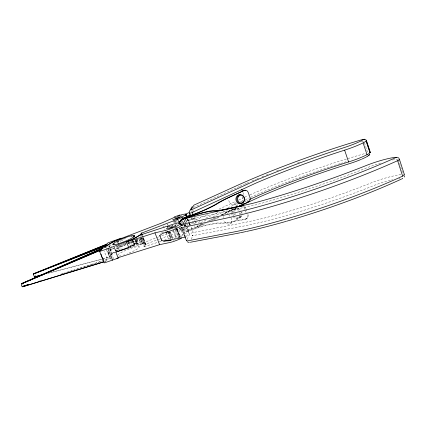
<?xml version="1.0" encoding="UTF-8"?>
<svg xmlns="http://www.w3.org/2000/svg" width="426" height="426" viewBox="0 0 426 426"><rect width="100%" height="100%" fill="white"/><g stroke="black" fill="none" stroke-linecap="round" stroke-linejoin="round"><path stroke-width="0.32" stroke-dasharray="2.13 1.6" d="M167.567 224.204L167.482 224.896A2.348 1.246 63.3 0 1 167.306 224.332M182.813 228.512L182.754 229.167M189.378 223.602A9.58 1.518 -21.2 0 1 189.714 223.9L189.33 224.523L193.5 222.622M140.947 238.81L144.105 246.729L145.511 245.498L146.07 244.407L142.454 235.354M129.392 247.708C134.275 245.147 140.591 243.534 143.881 238.906L143.248 238.336L140.186 238.443L142.343 243.853L145.42 243.8L146.07 244.407M129.674 246.899C134.557 244.865 140.591 243.092 143.775 238.645L143.615 238.294A19.218 2.939 -21.9 0 0 143.163 238.07M191.231 239.199L192.962 235.445L192.27 235.727L243.587 226.073L259.503 222.644A148.44 23.409 -19.1 0 0 373.176 185.795L374.135 185.416A27.019 5.293 -17.6 0 1 390.706 180.177M197.643 225.343L197.11 226.504L201.903 224.214M198.713 223.032L199.517 221.296M187.089 239.369L189.661 234.114A2.279 0.394 -21 0 1 191.066 233.246A2.279 0.394 -21 0 1 193.266 232.521L244.849 222.468L259.722 219.193A146.038 22.525 -19.1 0 0 371.19 182.892A30.171 5.783 -17.7 0 1 396.814 175.278A20.698 3.914 -17.7 0 1 401.058 174.639M194.597 224.017L195.167 222.851M186.471 236.632L188.526 232.532L185.273 224.087M194.602 220.423L195.433 218.772L195.262 217.249M187.648 231.302L193.388 229.012A35.747 6.326 -21.1 0 1 219.981 222.968A42.121 7.12 -20 0 0 229.555 222.058L246.223 218.73A4.095 3.057 58.1 0 0 247.921 214.321L246.979 214.906A4.1 3.057 58.1 0 1 245.28 219.321L227.532 222.83A43.574 7.364 -20 0 1 222.463 223.496L222.063 223.528A43.574 7.364 -20 0 1 218.666 223.581L217.851 223.554A34.128 6.039 -21.1 0 0 194.911 228.762L187.648 231.302A6.518 6.326 28.6 0 1 184.32 231.558M183.356 229.843A6.465 6.278 28.6 0 0 188.26 230.099L195.625 227.244A30.672 4.883 -20.9 0 0 205.06 223.554M184.043 226.297L184.964 224.64M181.987 226.174L182.908 224.561M105.526 261.575L107.501 259.343L110.43 258.22L107.075 250.009M102.629 258.981L109.429 257.166L110.638 255.797M111.383 254.961L112.395 253.811L114.791 252.916M89.481 266.021L90.685 264.754L74.465 269.908M109.865 250.893L113.934 248.321L121.911 244.444M185.097 227.889L184.788 228.091A4.564 0.735 -21.2 0 1 183.031 229.002M245.28 219.321L246.223 218.73M246.031 219.033L246.974 218.442M230.242 223.735L238.56 218.613M239.503 218.027L240.631 217.335M244.407 206.647A4.1 3.067 58.7 0 1 245.898 208.825L244.95 209.4A4.106 3.067 58.7 0 0 242.628 206.637M227.058 213.57L233.214 209.911M234.172 209.347L235.312 208.671M174.575 228.565L177.253 227.244M233.65 208.628L230.791 210.013A43.665 7.391 -20 0 0 225.583 212.76L225.173 212.995A43.665 7.391 -20 0 0 222.351 214.667M233.815 208.852L232.649 209.406A42.195 7.146 -20 0 0 223.128 214.629M207.297 221.642L215.093 217.92M221.089 215.061L234.279 208.772M201.849 224.278L196.578 226.738L195.3 226.584L194.309 225.796M209.001 220.865L215.556 217.739M220.918 215.178L235.818 208.069M200.662 222.707L206.642 219.869M213.213 216.743L226.957 210.21M235.919 205.95L238.911 204.528M244.886 201.684L246.079 201.12L245.403 199.272M247.24 200.571L248.401 200.023M211.504 220.189L211.978 219.965M205.801 218.192L218.996 212.01M227.99 207.797L236.989 203.585M207.563 214.475L198.569 218.671A4.116 0.644 -20.8 0 0 196.594 219.933L195.662 217.489M218.959 209.166L235.157 201.615M185.006 222.494L195.385 217.771M177.413 228.927L166.555 233.879L159.862 236.441M191.455 211.525L192.589 211.014M176.833 227.149L177.354 226.941M118.236 245.855L126.064 242.863M135.697 239.178L137.955 244.822L159.249 236.67M159.643 239.034L145.91 244.055A19.191 3.115 -22 0 0 139.185 244.492L137.955 244.822M160.267 238.8L181.407 230.849M188.26 230.099L193.793 228.171A32.126 5.112 -20.9 0 0 206.019 223.426M144.105 246.729L158.605 242.059M159.233 241.856L161.129 241.244M164.282 240.227L179.41 235.354A5.314 0.905 -21.3 0 1 182.983 234.848A9.899 1.688 -21 0 0 183.148 235.072M91.308 264.551L103.768 260.542M107.501 259.343L104.391 260.345L107.501 259.343L104.104 251.036M123.529 243.763L125.979 242.98M126.591 242.783L128.428 242.192M130.878 241.409L133.327 240.621M135.777 239.838L140.069 238.464L142.343 243.853M62.287 273.774L64.789 272.975M103.736 260.542L66.046 272.571L73.842 270.105M115.132 252.283L111.388 253.47L113.667 259.061M129.611 247.868L142.225 243.874M60.609 274.296L65.418 272.773M102.426 259.008L110.488 256.83M102.011 259.146L49.629 272.832M47.755 273.38L101.787 259.173M184.687 233.379L188.526 232.532M185.805 220.668A2.284 0.346 -21 0 1 188.367 219.768L254.583 205.13A146.501 19.9 -19.3 0 0 366.243 168.036A30.289 5.117 -18.1 0 1 381.371 162.844M163.738 232.431L160.858 232.852A2.519 2.098 82.7 0 0 160.027 233.65M181.391 229.678A4.564 0.735 -21.2 0 1 177.993 230.642L177.685 230.674A4.564 0.735 -21.2 0 1 177.711 229.875L178.808 229.236A4.564 0.735 -21.2 0 1 180.294 228.544A6.502 6.31 28.6 0 0 181.449 229.806M233.208 204.358L237.687 203.963M192.248 235.754L192.84 235.722M192.334 235.674L192.845 235.471L192.414 235.631M403.15 174.506L403.763 174.49M174.138 238.565A4.878 0.836 -21.3 0 1 180.044 236.835L180.347 236.947A4.878 0.836 -21.3 0 1 180.038 237.527L176.572 228.592M192.627 218.005L194.416 220.711M194.773 221.248L196.2 223.41M22.7 284.424L23.206 285.585M109.125 245.536L110.286 248.385M110.52 248.954L110.984 250.099M108.928 245.312L109.674 247.139M110.169 248.353L112.395 253.811M107.533 245.168L108.465 247.458M108.699 248.033L110.606 252.709M110.851 253.31L112.086 256.33A19.191 3.115 -22 0 0 111.245 257.064M106.074 247.559L106.825 249.396M108.097 252.858L110.472 258.662M106.553 250.131L109.429 257.166M113.987 247.506L115.435 251.074M110.494 244.684L111.655 247.527M111.884 248.097L112.347 249.237M121.937 239.817L122.39 240.946M120.313 240.498L120.771 241.627M118.135 241.467L118.593 242.591M117.086 241.542L117.581 242.761M118.566 245.19L120.292 249.45M128.508 242.511L130.42 247.272M136.15 239.375L139.18 246.952M135.196 240.056L136.852 244.199M134.632 238.885L136.661 243.96M132.955 240.466L134.861 245.216M132.395 239.321L134.664 244.977M132.225 239.401L134.494 245.056M130.793 241.489L132.704 246.249M141.911 234.806L143.626 239.119M143.748 239.369L145.942 244.897M143.248 238.336L145.42 243.8M140.958 234.14L141.693 235.993M141.943 236.611L143.173 239.705M143.306 239.955L145.511 245.498M142.492 238.246L144.659 243.688M140.191 234.817L140.857 236.489M141.081 237.048L142.417 240.392M142.561 240.642L144.776 246.201M141.464 238.283L143.626 243.709M140.25 238.379L141.528 241.425M139.041 239.343L140.218 242.287M138.924 239.236L140.047 242.048M137.236 239.673L138.652 243.219M137.119 239.598L138.466 242.98M170.347 231.989L172.881 238.48M169.436 231.052L172.429 238.725M169.468 231.909L172.317 239.21M168.92 232.335L171.481 238.89M168.829 232.958L171.156 238.911M167.935 231.733L170.863 239.146M167.828 231.664L170.847 239.385M163.43 225.886L166.071 232.649M166.145 232.963L168.691 239.455M176.444 228.517L177.168 230.37M173.552 221.291L174.032 222.526M175.954 227.484L177.157 230.578M175.374 226.408L179.772 237.729M175.64 229.326L178.622 237M175.342 230.077L178.356 237.841M173.723 230.833L176.513 238.006M173.121 230.78L175.874 237.852M182.834 228.576L185.358 235.109M182.546 228.293L184.405 233.107M180.107 227.415L183.004 234.912M176.162 219.443L177.078 221.808M179.362 227.708L180.278 230.072M175.709 221.232L176.183 222.463M176.423 223.08L177.136 224.928M175.091 221.115L175.773 222.862M174.362 221.243L174.841 222.473M177.307 228.879L177.993 230.642M177.354 229.231L180.347 236.947M173.574 220.088L174.49 222.441M177.227 229.497L180.044 236.835M177.024 229.204L179.41 235.354M177.083 229.571L179.916 236.867M187.333 218.937L188.505 221.983M188.739 222.596L189.858 225.514M187.222 219.039L188.393 222.084M188.627 222.697L189.959 226.158M185.88 220.759L186.572 222.564M187.035 223.767L187.658 225.381A9.574 1.544 -21.2 0 0 185.811 225.817M184.74 221.344L185.209 222.558M185.443 223.165L186.38 225.599M186.615 226.206L189.661 234.114M185.038 224.827L186.412 228.389A5.069 0.825 -21.2 0 1 183.207 230.141M184.703 224.806L185.182 226.046M184.666 224.72L185.14 225.961M184.554 224.667L185.028 225.902M184.208 224.763L184.889 226.531M182.142 220.359L182.621 221.589M183.808 224.678L184.522 226.525M182.062 221.019L182.743 222.787M182.972 223.378L184.107 226.323M181.135 221.254L181.849 223.102M182.083 223.719L183.036 226.179M194.144 217.239L195.3 220.258M195.529 220.865L196.684 223.884M191.636 217.755L192.802 220.796M191.258 217.963L192.403 221.041M192.643 221.573L193.558 224.055M188.367 219.768L190.236 224.624M191.167 227.058L193.266 232.521M187.85 219.039L189.016 222.074M189.714 223.9L190.134 224.981M187.552 218.66L190.284 225.764M192.861 210.156L193.558 211.988M242.921 192.515L244.05 195.587M245.898 208.825L247.245 212.489M245.403 210.625L246.526 213.682M364.464 142.966L367.707 152.753A3.898 0.559 -18.6 0 1 368.341 152.583M398.395 159.819L402.953 173.893M182.701 231.041A6.518 6.326 28.6 0 1 179.522 227.942M241.893 215.769A5.085 3.775 58.7 0 1 236.531 216.866M234.779 214.976A5.085 3.775 58.7 0 1 234.204 213.793M233.879 212.558A5.085 3.775 58.7 0 1 236.244 208.293A5.085 3.775 58.7 0 1 241.196 211.003M241.782 212.201A5.085 3.775 58.7 0 1 242.101 213.447M240.765 216.461A5.096 3.775 58.7 0 1 234.438 216.712M233.645 215.662A5.096 3.775 58.7 0 1 233.065 214.475M232.745 213.24A5.096 3.775 58.7 0 1 235.104 208.969A5.096 3.775 58.7 0 1 240.062 211.69M240.647 212.888A5.096 3.775 58.7 0 1 240.967 214.14M241.276 215.929A4.372 3.243 58.7 0 1 238.017 216.6M235.605 214.47A4.372 3.243 58.7 0 1 235.104 213.453M234.79 211.349A4.372 3.243 58.7 0 1 236.861 208.729A4.372 3.243 58.7 0 1 240.429 210.146M241.622 212.084A4.372 3.243 58.7 0 1 241.899 213.154M187.818 230.967A6.502 6.31 28.6 0 1 184.501 231.217M240.062 215.939A5.101 3.775 58.7 0 1 233.491 217.287M232.117 215.05A5.101 3.775 58.7 0 1 231.792 213.809M231.744 212.595A5.101 3.775 58.7 0 1 237.335 210.348M239.337 212.654A5.101 3.775 58.7 0 1 240.024 214.72M230.988 217.713A5.181 3.775 58.7 0 1 229.662 224.001A5.181 3.775 58.7 0 1 223.746 220.088M223.362 217.606A5.181 3.775 58.7 0 1 223.591 216.493M228.964 215.37A5.181 3.775 58.7 0 1 229.944 216.238M174.037 240.264A4.878 0.836 -21.3 0 1 173.504 240.413M174.037 225.194A4.894 0.745 -21.3 0 1 174.479 225.093M392.5 160.038A20.778 3.467 -18.1 0 1 397.767 159.239M397.985 159.223A20.778 3.467 -18.1 0 1 398.193 159.207M117.608 255.046A11.779 1.912 -22 0 1 130.271 248.55A11.779 1.912 -22 0 1 139.1 247.389A11.779 1.912 -22 0 1 127.31 253.774M124.472 254.769A11.779 1.912 -22 0 1 123.577 255.046M120.782 255.786A11.779 1.912 -22 0 1 118.268 256.106M127.23 244.082A11.795 1.821 -21.9 0 1 137.156 241.925A11.795 1.821 -21.9 0 1 129.605 246.963M116.245 251.127A11.795 1.821 -21.9 0 1 125.819 244.625M182.749 235.317A10.235 1.731 -21.3 0 1 178.776 237.404M111.479 259.13A19.191 3.115 -22 0 1 110.685 257.703M398.736 178.585A17.551 3.392 -17.6 0 1 399.86 178.457M391.659 179.948A27.019 5.293 -17.6 0 1 392.607 179.729M109.21 253.576A19.218 2.95 -21.9 0 1 108.449 252.229M128.444 243.784A10.895 1.683 -21.9 0 1 136.379 242.357A10.895 1.683 -21.9 0 1 129.344 246.92M117.64 250.728A10.895 1.683 -21.9 0 1 117.645 248.827A10.895 1.683 -21.9 0 1 127.156 244.252M128.402 243.033A11.795 1.81 -21.9 0 1 136.991 241.478A11.795 1.81 -21.9 0 1 129.376 246.404M117.533 250.419A11.795 1.81 -21.9 0 1 116.357 248.736A11.795 1.81 -21.9 0 1 127.012 243.539M108.87 245.813A6.023 1.826 70.6 0 1 109.546 246.989M110.361 248.837A6.023 1.826 70.6 0 1 111.319 254.759M35.097 274.924A1.523 0.639 70.5 0 1 35.22 275.963M105.813 261.255A6.23 1.954 70.7 0 1 104.764 261.319M188.43 229.768A6.449 6.262 28.6 0 1 183.537 229.513M218.847 217.233A32.126 5.112 -20.9 0 1 213.937 219.8M218.208 217.207A30.672 4.883 -20.9 0 1 217.441 217.638M217.042 217.856A30.672 4.883 -20.9 0 1 213.144 219.869M212.675 220.098A30.672 4.883 -20.9 0 1 211.727 220.556M242.069 196.61A4.521 3.882 84.7 0 1 242.639 201.083M235.722 202.691A4.446 3.834 84.6 0 1 231.227 204.038A4.446 3.834 84.6 0 1 228.821 199.32M128.295 242.761A11.795 1.805 -21.9 0 1 136.879 241.207A11.795 1.805 -21.9 0 1 129.264 246.127M122.097 248.901A11.795 1.805 -21.9 0 1 121.202 249.183M119.53 249.663A11.795 1.805 -21.9 0 1 115.648 248.933A11.795 1.805 -21.9 0 1 126.9 243.267M117.07 242.032A11.811 1.715 -21.9 0 1 119.477 240.839M131.352 236.505A11.811 1.715 -21.9 0 1 132.342 236.286M239.364 186.524A174.607 28.372 -19 0 0 234.598 188.675L194.16 207.111A4.127 0.57 -20.9 0 0 193.292 207.531M239.966 186.253A174.607 28.372 -19 0 1 244.21 184.373M244.758 184.138A174.607 28.372 -19 0 1 246.393 183.42M246.942 183.185A174.607 28.372 -19 0 1 248.592 182.466M251.915 181.045A174.607 28.372 -19 0 1 256.399 179.149M256.963 178.909A174.607 28.372 -19 0 1 258.662 178.201M262.086 176.785A174.607 28.372 -19 0 1 263.806 176.082M266.112 175.139A174.607 28.372 -19 0 1 269.008 173.968M276.634 170.943A174.607 28.372 -19 0 1 279.594 169.788M297.678 162.966A174.607 28.372 -19 0 1 299.51 162.295M361.349 141.869A174.607 28.372 -19 0 1 363.857 141.134A3.909 0.495 -18.9 0 1 364.789 140.878M238.752 199.938A173.936 32.072 -18.8 0 1 243.491 197.755M244.689 197.206A173.936 32.072 -18.8 0 1 248.31 195.577M249.94 194.852A173.936 32.072 -18.8 0 1 311.385 170.597L316.944 168.659A173.936 32.072 -18.8 0 1 365.827 153.285M181.923 225.237A9.58 1.518 -21.2 0 1 183.058 224.848M116.628 242.458A10.911 1.582 -21.9 0 1 119.818 240.828M121.043 240.275A10.911 1.582 -21.9 0 1 122.315 239.726M123.615 239.194A10.911 1.582 -21.9 0 1 126.208 238.219M130.798 236.819A10.911 1.582 -21.9 0 1 131.714 236.622M186.412 228.389A9.521 1.56 -21 0 1 187.802 227.346M188.473 226.951A9.521 1.56 -21 0 1 188.718 226.813M240.589 201.897A170.821 32.147 -18.7 0 1 244.678 200.002M245.269 199.73A170.821 32.147 -18.7 0 1 249.423 197.845M250.621 197.307A170.821 32.147 -18.7 0 1 312.215 172.919L317.7 171.012A170.72 32.126 -18.7 0 1 339.879 163.701M340.496 163.504A170.72 32.126 -18.7 0 1 346.695 161.576M114.424 252.565A19.218 2.939 -21.9 0 1 111.218 253.198M108.428 253.14A19.218 2.939 -21.9 0 1 108.071 252.453M109.796 250.589A19.218 2.939 -21.9 0 1 117.635 246.084M188.43 225.248A9.574 1.544 -21.2 0 1 190.007 225.226"/><path stroke-width="0.64" d="M189.256 212.585L189.464 211.36L192.211 206.605M161.646 240.482A2.519 2.093 83.2 0 1 161.342 239.918L159.894 235.487C162.152 232.75 166.119 232.596 169.228 231.302A10.256 1.597 -21.3 0 0 181.135 225.599L181.465 225.029L180.613 223.256A9.931 1.507 -21 0 1 178.43 223.08A5.33 0.809 -21.2 0 0 174.878 223.671L139.542 235.285L134.483 238.278L126.474 241.973L128.876 247.932L115.76 252.085M404.62 176.22L404.322 177.024M186.055 214.369C185.219 214.89 186.247 217.553 186.684 216.003L186.055 214.369A9.601 1.374 -21.1 0 0 180.523 215.103M126.474 241.973L154.957 232.841L165.181 230.498A10.261 1.566 -21.3 0 0 180.459 223.847L180.768 223.229M129.073 247.133L115.819 252.203L118.22 258.108L104.338 262.917L99.62 251.425L107.906 248.704L132.225 239.401C135.377 237.532 139.552 236.339 141.576 233.123L177.642 219.284A5.085 0.735 -21.1 0 0 182.062 217.106A9.548 1.39 -21 0 1 185.475 215.039L185.651 214.954M179.058 223.607A6.518 6.326 28.6 0 1 183.015 219.294L188.782 217.004A35.864 5.618 -21.1 0 1 215.3 210.529A42.259 6.315 -20.1 0 0 224.806 209.336L241.414 205.689A4.1 3.067 58.7 0 1 243.576 206.067M179.74 222.468A6.465 6.278 28.6 0 1 183.67 218.187L191.061 215.327A30.763 4.329 -20.9 0 0 215.902 204.192L216.871 203.612A43.803 6.56 -20.1 0 1 220.812 201.333L221.248 201.093A43.803 6.56 -20.1 0 1 226.462 198.436M368.799 155.266L369.805 154.595L368.527 155.511A13.009 1.912 -18.7 0 1 367.84 156.054M249.572 199.475L260.408 194.56A184.027 35.539 -18.5 0 1 348.596 161.944A21.976 3.147 -18.8 0 0 367.026 154.665A15.336 2.205 -18.7 0 0 369.981 152.774L370.338 152.412L366.472 140.724A3.909 0.495 -18.9 0 0 366.131 140.649M99.62 251.425L102.89 248.07L105.824 246.947A19.25 2.774 -21.9 0 1 115.451 240.701L162.226 222.814L173.749 217.654M106.985 244.13A6.023 1.826 70.6 0 0 106.543 244.311L33.239 274.11L104.876 246.026L107.938 242.879L121.256 238.129L113.412 241.707L107.533 245.168L33.239 274.11L34.431 276.884L42.68 274.711L34.431 276.884M190.331 215.551L189.41 213.144A2.151 0.309 -20.9 0 0 190.246 213.138A2.151 0.309 -20.9 0 0 192.296 212.404L256.207 182.978A184.767 31.449 -18.8 0 1 344.623 150.149A22.045 2.78 -19.1 0 0 363.112 142.875A15.384 1.949 -19 0 0 366.104 141.059L366.472 140.724M363.431 139.409L364.736 139.243L362.473 139.531A171.614 27.168 -19.1 0 0 312.402 155.687L306.906 157.631A171.715 27.189 -19.1 0 0 234.907 186.492L193.931 205.124L190.827 210.077L254.535 180.901A188.138 31.274 -18.9 0 1 344.123 147.604L344.927 147.343A19.766 2.428 -19.1 0 0 360.7 141.091A13.062 1.613 -19 0 0 363.245 139.568L363.511 139.339M22.2 283.269L102.89 248.07L21.524 283.828A1.603 0.714 70.8 0 0 21.577 285.761A1.603 0.714 70.8 0 0 22.786 286.735L39.229 281.634L40.193 280.782M402.474 178.356L402.463 178.366A2.071 0.394 -17.4 0 1 402.357 178.59M223.847 209.901L240.461 206.259L241.414 205.689M172.732 225.306L171.955 225.673M226.483 198.425L244.162 190.438A3.589 3.062 84.1 0 1 248.193 192.456L249.95 197.259A3.584 3.057 84.7 0 1 248.369 201.908L237.889 206.908M174.293 216.914L179.969 214.96M239.465 205.859L244.694 203.362M240.871 205.625L260.249 196.642A187.105 36.95 -18.5 0 1 349.528 163.637L350.326 163.387A19.687 2.881 -18.8 0 0 361.36 159.308M401.675 178.984L401.846 178.899A2.071 0.394 -17.4 0 0 402.197 178.707M244.162 190.438L228.341 197.808A42.334 6.342 -20.1 0 0 218.032 203.314A32.222 4.537 -20.9 0 1 189.213 216.232L183.67 218.187M186.284 216.6L190.47 214.715M185.198 214.331L189.181 212.542M177.413 216.727L179.671 215.513L179.575 216.019M106.543 244.311L33.846 273.604A1.523 0.639 70.5 0 1 34.389 273.7M183.015 219.294L190.294 216.722A34.24 5.362 -21.1 0 1 213.176 211.142L213.958 211.131A43.734 6.539 -20.1 0 0 217.34 210.95L217.734 210.907A43.713 6.534 -20.1 0 0 222.723 210.119L223.277 210.013M176.172 217.212L174.074 217.803M170.208 226.371L168.957 226.765M27.797 284.77L23.457 286.165L29.096 284.366M118.071 257.677L159.617 244.662L169.878 242.5A10.229 1.757 -21.3 0 0 181.646 238.086M103.955 261.83L55.769 276.586M22.786 286.735L103.917 261.836M39.229 281.634L55.135 276.778M171.358 240.184L169.197 240.749L164.436 241.025L162.865 240.844L161.342 239.918M116.825 258.465L118.22 258.108M168.595 226.861L167.737 227.026M395.647 157.423L397.234 157.285L395.674 157.45A2.082 0.335 -18 0 1 395.04 157.945L394.87 158.019A149.153 20.581 -19.4 0 1 331.135 183.526L323.542 186.237A149.153 20.581 -19.4 0 1 227.191 214.496L183.526 224.023A2.125 0.33 -21.1 0 1 182.871 223.975L186.135 218.277L252.469 203.41A149.089 19.761 -19.4 0 0 366.403 165.448L367.366 165.07A27.163 4.478 -18.2 0 1 389.524 158.312A17.647 2.87 -18.1 0 1 394.859 157.487L395.413 157.45M185.656 237.01L163.621 241.137M169.452 240.599L170.214 240.445M191.194 242.096L234.406 233.927A148.541 24.378 -19.1 0 0 240.094 232.809M166.992 231.872L167.993 231.685L165.916 232.372M248.369 201.908L247.602 201.977A3.578 3.051 84.7 0 0 247.959 201.775M189.016 242.463L187.333 241.861M397.921 157.492L399.226 158.568M365.29 139.409L366.211 140.197M184.895 235.514L185.145 236.11M107.906 248.704L112.618 260.254M104.876 246.026L105.355 247.197M141.48 232.91L142.209 234.742M141.421 233.576L141.911 234.806M154.957 232.841L159.617 244.662M180.709 223.538L181.385 225.285M180.459 223.847L181.135 225.599M181.348 227.42L186.497 240.727M177.642 219.284L179.255 223.458M185.763 214.858L186.396 216.499M182.062 217.106L182.749 218.884M192.296 212.404L193.218 214.821M185.986 214.587L186.615 216.227M241.792 189.442L242.469 191.285M344.623 150.149L348.596 161.944M363.112 142.875L367.026 154.665M366.307 140.889L370.173 152.588M366.104 141.059L369.981 152.774M402.629 176.119A5.192 0.964 -17.5 0 0 404.343 174.495L399.375 159.154A5.213 0.857 -17.9 0 1 397.623 160.682L402.629 176.119A151.203 24.309 -19.1 0 1 337.898 202.233L330.166 204.954A151.203 24.309 -19.1 0 1 231.877 232.372L187.972 240.796A4.739 0.857 -21.1 0 1 186.519 240.541M179.25 223.288A6.502 6.31 28.6 0 1 183.201 218.985M240.461 206.259A4.106 3.067 58.7 0 1 242.186 206.429M166.827 228.325A4.894 0.745 -21.3 0 0 166.774 228.762L167.525 228.762A4.894 0.745 -21.3 0 0 175.145 225.812L175.411 225.615A4.894 0.745 -21.3 0 0 175.746 225.077L175.448 224.987A4.894 0.745 -21.3 0 0 175.187 224.992M181.38 227.244A4.755 0.756 -21.1 0 0 182.802 227.42L226.541 218.091A151.709 21.481 -19.3 0 0 324.83 189.506L332.584 186.753A151.709 21.481 -19.3 0 0 397.623 160.682M293.908 219.086A148.541 24.378 -19.1 0 0 330.789 207.206L338.356 204.544A148.482 24.373 -19.1 0 0 360.721 196.237M293.301 219.268A148.541 24.378 -19.1 0 1 286.639 221.211M286.043 221.387A148.541 24.378 -19.1 0 1 246.617 231.43M246.015 231.563A148.541 24.378 -19.1 0 1 240.674 232.692M190.55 242.218A2.114 0.389 -21.1 0 1 189.879 242.186M401.111 179.239A148.482 24.373 -19.1 0 1 361.328 195.997M159.862 236.148A2.519 2.098 82.7 0 1 159.691 235.514M172.647 226.797A3.158 0.485 -21.3 0 1 171.928 227.117M171.55 227.271A3.158 0.485 -21.3 0 1 171.161 227.425M170.395 227.692A3.158 0.485 -21.3 0 1 169.686 227.905M171.257 226.355A3.158 0.485 -21.3 0 1 171.641 226.217M103.364 259.828A6.23 1.954 70.7 0 1 101.005 254.093M179.82 222.686A6.449 6.262 28.6 0 1 183.851 217.883M241.334 203.436A4.532 3.887 84.7 0 1 235.929 199.773A4.532 3.887 84.7 0 1 240.232 194.757M243.406 190.534A3.584 3.057 84.1 0 1 245.749 190.582M172.844 219.241A4.579 0.655 -21.1 0 0 173.345 219.496L173.654 219.459A4.579 0.655 -21.1 0 0 180.47 216.898L181.029 216.525A4.579 0.655 -21.1 0 0 181.322 216.057L181.215 216.003A4.579 0.655 -21.1 0 0 180.789 215.998M113.066 244.828A11.811 1.715 -21.9 0 1 114.354 243.64M133.189 236.148A11.811 1.715 -21.9 0 1 134.77 236.19M186.359 215.737A9.601 1.4 -21.1 0 1 186.684 216.003M133.626 236.446A10.911 1.582 -21.9 0 1 133.908 237.218M113.843 244.758A10.911 1.582 -21.9 0 1 113.902 244.513M367.745 156.118A13.009 1.912 -18.7 0 1 366.025 157.119A19.687 2.881 -18.8 0 1 362.009 159.026M369.992 152.316A3.898 0.559 -18.6 0 1 370.338 152.412M179.463 217.074A2.955 0.421 -21.1 0 1 179.021 217.329M178.75 217.473A2.955 0.421 -21.1 0 1 178.121 217.771M177.775 217.92A2.955 0.421 -21.1 0 1 177.062 218.203M176.699 218.336A2.955 0.421 -21.1 0 1 176.002 218.57M175.379 218.74A2.955 0.421 -21.1 0 1 174.873 218.847M176.742 217.425A2.955 0.421 -21.1 0 1 177.099 217.281M69.028 263.534L21.524 283.828L101.138 249.865L69.028 263.534M167.887 227.005L167.551 227.01L167.887 227.005M237.543 196.354A4.542 3.893 84.7 0 0 240.253 203.639A4.542 3.893 84.7 0 0 244.252 197.446A4.542 3.893 84.7 0 0 237.543 196.354M238.288 196.711A3.909 3.349 84.7 0 0 240.615 202.984A3.909 3.349 84.7 0 0 244.061 197.653A3.909 3.349 84.7 0 0 238.288 196.711M118.747 243.64A11.816 1.704 -21.9 0 0 134.669 235.674A11.816 1.704 -21.9 0 0 117.693 240.887A11.816 1.704 -21.9 0 0 118.747 243.64"/></g></svg>
